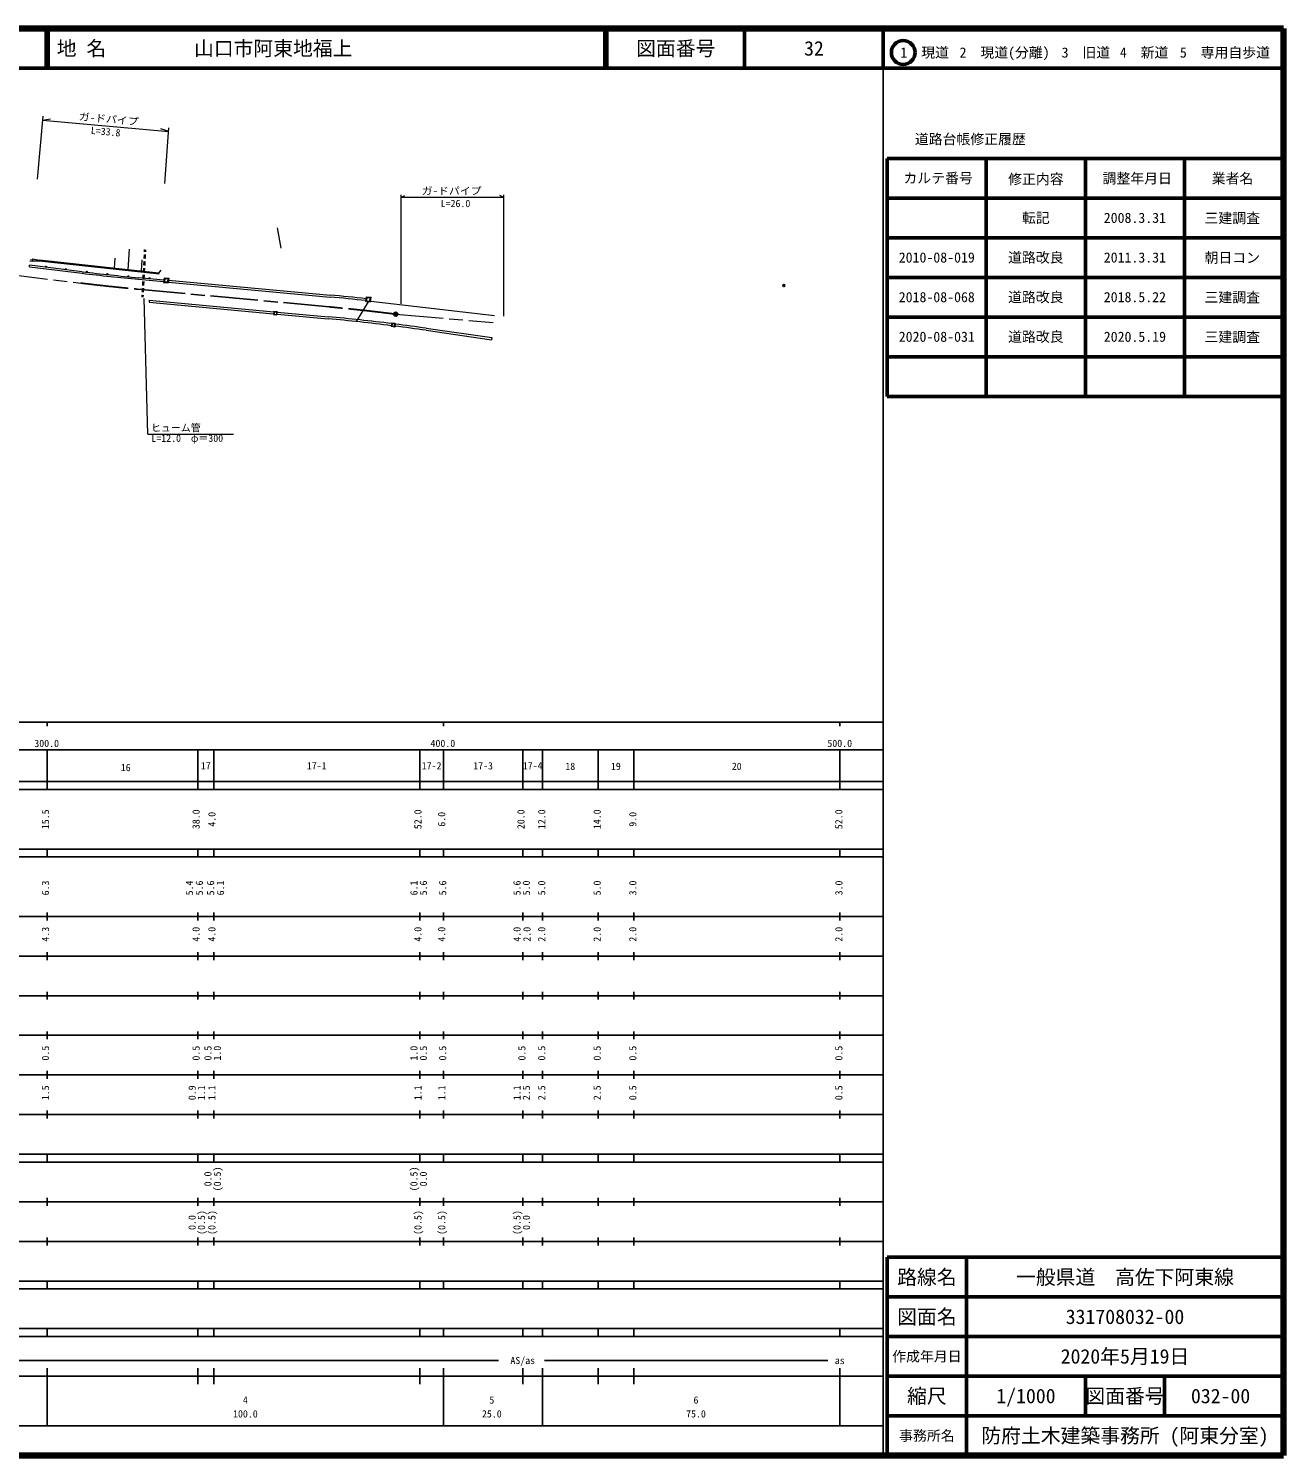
# Model space of a CAD drawing. Units: millimetres, scale not verified. Extents: x 40000 to 680000, y 20000 to 380000.
# Drawn here: x 363266 to 680000, y 20000 to 380000 of the extents above; entities that cross this region are included whole.
import ezdxf
from ezdxf.enums import TextEntityAlignment as Align

# ---------------------------------------------------------------- set-up
doc = ezdxf.new("R2010")
doc.units = ezdxf.units.MM
doc.header["$LTSCALE"] = 1000
doc.header["$PDMODE"] = 32
doc.header["$PDSIZE"] = 500
doc.linetypes.add('CHAIN', pattern=[18.5, 12, -1.5, 3.5, -1.5])
doc.linetypes.add('DASHED', pattern=[7.5, 6, -1.5])
for name, color, linetype, lineweight in [('M-BGD', 7, 'Continuous', 13), ('M-BMK', 2, 'CHAIN', 13), ('M-BMK-SRVR', 3, 'Continuous', 25), ('M-STR-HTXT', 7, 'Continuous', 13), ('M-TTL', 2, 'Continuous', 140), ('M-TTL-BAND', 7, 'Continuous', 25), ('M-TTL-FRAM', 2, 'Continuous', 50), ('M-TTL-LINE', 7, 'Continuous', 50)]:
    doc.layers.add(name, color=color, linetype=linetype, lineweight=lineweight)
doc.layers.add('M-OTRS', color=6, linetype='Continuous')
doc.layers.add('M-TTL-TXT', color=7, linetype='Continuous')
doc.styles.add('ＭＳ ゴシック', font='')
doc.styles.get('ＭＳ ゴシック').set_extended_font_data('MS Gothic')

msp = doc.modelspace()

# ---------------------------------------------------------------- linework, layer by layer
at = {"layer": 'M-BGD'}
for p, q in [((425979, 329687), (426931, 324629)), ((388390, 319137), (388739, 324350)), ((392545, 323674), (392574, 324221)), ((392844, 323652), (392874, 324206)), ((363614, 321426), (364330, 321348)), ((363733, 321715), (364363, 321646)), ((396261, 318006), (365991, 321311)), ((396033, 318302), (366020, 321579)), ((384981, 319509), (385150, 322036)), ((391814, 318763), (391941, 321656)), ((392365, 320279), (392418, 321278)), ((392455, 321977), (392508, 322975)), ((392664, 320257), (392717, 321255)), ((392754, 321954), (392807, 322953)), ((363494, 319876), (363542, 320273)), ((363494, 319876), (376796, 318259)), ((376844, 318656), (363542, 320273)), ((397409, 316548), (391078, 317133)), ((392185, 316884), (392238, 317882)), ((392275, 318581), (392328, 319580)), ((392484, 316861), (392537, 317860)), ((392574, 318559), (392627, 319558)), ((396632, 319018), (396033, 318302)), ((397464, 317146), (397354, 315951)), ((397464, 317146), (398659, 317035)), ((397645, 316928), (397571, 316131)), ((397645, 316928), (398442, 316854)), ((398442, 316854), (398368, 316058)), ((398659, 317035), (398549, 315840)), ((391041, 316735), (397372, 316150)), ((392004, 313489), (392057, 314487)), ((392095, 315186), (392148, 316185)), ((392304, 313466), (392357, 314465)), ((392394, 315164), (392447, 316162)), ((397354, 315951), (398549, 315840)), ((397571, 316131), (398368, 316058)), ((398567, 316039), (439400, 312265)), ((398613, 316537), (439446, 312763)), ((391938, 312242), (391967, 312790)), ((392237, 312213), (392267, 312767)), ((393735, 311465), (393687, 310947)), ((393687, 310947), (425094, 308044)), ((393735, 311465), (425142, 308562)), ((448412, 311148), (448544, 312340)), ((448412, 311148), (449605, 311016)), ((448434, 311346), (448435, 311347)), ((448544, 312340), (449737, 312208)), ((448633, 311324), (448721, 312120)), ((448633, 311324), (449428, 311236)), ((448721, 312120), (449516, 312032)), ((449428, 311236), (449516, 312032)), ((449605, 311016), (449737, 312208)), ((449627, 311210), (480830, 307586)), ((425155, 308711), (425073, 307815)), ((425073, 307815), (425969, 307732)), ((425155, 308711), (426052, 308628)), ((425291, 308548), (425236, 307950)), ((425236, 307950), (425833, 307895)), ((425291, 308548), (425888, 308493)), ((425888, 308493), (425833, 307895)), ((426052, 308628), (425969, 307732)), ((425990, 307961), (438892, 306768)), ((426038, 308479), (438940, 307286)), ((454924, 305699), (454811, 304806)), ((455704, 304694), (454811, 304806)), ((455817, 305587), (454924, 305699)), ((455054, 305531), (454979, 304936)), ((455574, 304861), (454979, 304936)), ((455649, 305456), (455054, 305531)), ((455649, 305456), (455574, 304861)), ((455817, 305587), (455704, 304694)), ((463593, 303860), (480130, 301492)), ((463667, 304375), (480181, 302010)), ((480181, 302010), (480130, 301492))]:
    msp.add_line(p, q, dxfattribs=at)
at = {"layer": 'M-BGD', "linetype": 'DASHED'}
msp.add_line((448962, 311087), (445938, 306066), dxfattribs=at)
at = {"layer": 'M-BGD'}
msp.add_lwpolyline([(365991, 321311), (364332, 321309), (364393, 321923), (366020, 321579)], dxfattribs=at)
for centre, radius, start, end in [((367705, 319710), 256, 5.74925, 160.38848), ((372668, 319107), 256, 5.74925, 160.38848), ((436832, 812123), 497500, 263.06887, 264.71891), ((436832, 812123), 497100, 263.06887, 264.71891), ((378000, 318470), 244, 4.1773, 162.23012), ((383155, 317882), 244, 4.93127, 162.67203), ((388435, 317327), 244, 8.12312, 160.70394), ((393757, 316829), 256, 7.39929, 162.03853), ((393149, -188102), 502500, 83.68345, 84.71891), ((393149, -188102), 503000, 83.68345, 84.71891), ((393149, -188102), 496980, 82.86936, 84.71891), ((393149, -188102), 497500, 82.86931, 84.71891), ((393149, -188102), 496980, 81.85121, 82.7656), ((393149, -188102), 497500, 81.85121, 82.76566)]:
    msp.add_arc(centre, radius, start, end, dxfattribs=at)
at = {"layer": 'M-BMK'}
for p, q in [((356179, 318247), (376494, 315777)), ((455943, 307939), (480558, 305800))]:
    msp.add_line(p, q, dxfattribs=at)
at = {"layer": 'M-BMK', "lineweight": 25}
msp.add_line((390811, 314246), (439170, 309776), dxfattribs=at)
for centre, start, end in [((436832, 812123), 263.06886, 264.71891), ((393149, -188102), 82.78522, 84.71891)]:
    msp.add_arc(centre, 500000, start, end, dxfattribs=at)
at = {"layer": 'M-BMK-SRVR'}
msp.add_circle((455943, 307939), 500, dxfattribs=at)
msp.add_point((455943, 307939), dxfattribs=at)
at = {"layer": 'M-OTRS'}
msp.add_point((553918, 315142), dxfattribs=at)
at = {"layer": 'M-STR-HTXT'}
for p, q in [((366879, 357909), (365465, 341962)), ((366787, 356868), (368823, 357188)), ((366787, 356868), (398645, 354028)), ((398645, 354028), (396697, 354704)), ((397628, 340934), (398717, 354965)), ((457212, 338071), (457212, 310584)), ((457212, 337384), (458212, 337884)), ((483212, 337384), (457212, 337384)), ((483212, 337384), (482212, 337884)), ((483212, 307428), (483212, 338071)), ((393335, 277666), (392471, 311877)), ((393335, 277666), (414985, 277667))]:
    msp.add_line(p, q, dxfattribs=at)
at = {"layer": 'M-TTL'}
for p, q in [((680000, 380000), (40000, 380000)), ((680000, 20000), (680000, 380000)), ((40000, 20000), (680000, 20000))]:
    msp.add_line(p, q, dxfattribs=at)
at = {"layer": 'M-TTL-BAND'}
for p, q in [((579000, 20000), (579000, 370000)), ((40000, 205000), (579000, 205000)), ((368000, 205000), (368000, 204000)), ((468000, 205000), (468000, 204000)), ((568000, 205000), (568000, 204000)), ((68000, 198000), (579000, 198000)), ((368000, 188000), (368000, 198000)), ((368000, 188000), (368000, 198000)), ((406000, 188000), (406000, 198000)), ((410000, 188000), (410000, 198000)), ((462000, 188000), (462000, 198000)), ((468000, 188000), (468000, 198000)), ((488000, 188000), (488000, 198000)), ((493000, 188000), (493000, 198000)), ((507000, 188000), (507000, 198000)), ((516000, 188000), (516000, 198000)), ((568000, 188000), (568000, 198000)), ((40000, 190000), (579000, 190000)), ((40000, 188000), (579000, 188000)), ((40000, 173000), (579000, 173000)), ((368000, 171000), (368000, 173000)), ((406000, 171000), (406000, 173000)), ((410000, 171000), (410000, 173000)), ((462000, 171000), (462000, 173000)), ((468000, 171000), (468000, 173000)), ((488000, 171000), (488000, 173000)), ((493000, 171000), (493000, 173000)), ((507000, 171000), (507000, 173000)), ((516000, 171000), (516000, 173000)), ((568000, 171000), (568000, 173000)), ((40000, 171000), (579000, 171000)), ((40000, 156000), (579000, 156000)), ((368000, 155000), (368000, 157000)), ((406000, 155000), (406000, 157000)), ((410000, 155000), (410000, 157000)), ((462000, 155000), (462000, 157000)), ((468000, 155000), (468000, 157000)), ((488000, 155000), (488000, 157000)), ((493000, 155000), (493000, 157000)), ((507000, 155000), (507000, 157000)), ((516000, 155000), (516000, 157000)), ((568000, 155000), (568000, 157000)), ((46000, 146000), (579000, 146000)), ((368000, 145000), (368000, 147000)), ((406000, 145000), (406000, 147000)), ((410000, 145000), (410000, 147000)), ((462000, 145000), (462000, 147000)), ((468000, 145000), (468000, 147000)), ((488000, 145000), (488000, 147000)), ((493000, 145000), (493000, 147000)), ((507000, 145000), (507000, 147000)), ((516000, 145000), (516000, 147000)), ((568000, 145000), (568000, 147000)), ((368000, 135000), (368000, 137000)), ((406000, 135000), (406000, 137000)), ((410000, 135000), (410000, 137000)), ((462000, 135000), (462000, 137000)), ((468000, 135000), (468000, 137000)), ((488000, 135000), (488000, 137000)), ((493000, 135000), (493000, 137000)), ((507000, 135000), (507000, 137000)), ((516000, 135000), (516000, 137000)), ((568000, 135000), (568000, 137000)), ((52000, 136000), (579000, 136000)), ((46000, 126000), (579000, 126000)), ((368000, 125000), (368000, 127000)), ((406000, 125000), (406000, 127000)), ((410000, 125000), (410000, 127000)), ((462000, 125000), (462000, 127000)), ((468000, 125000), (468000, 127000)), ((488000, 125000), (488000, 127000)), ((493000, 125000), (493000, 127000)), ((507000, 125000), (507000, 127000)), ((516000, 125000), (516000, 127000)), ((568000, 125000), (568000, 127000)), ((52000, 116000), (579000, 116000)), ((368000, 115000), (368000, 117000)), ((406000, 115000), (406000, 117000)), ((410000, 115000), (410000, 117000)), ((462000, 115000), (462000, 117000)), ((468000, 115000), (468000, 117000)), ((488000, 115000), (488000, 117000)), ((493000, 115000), (493000, 117000)), ((507000, 115000), (507000, 117000)), ((516000, 115000), (516000, 117000)), ((568000, 115000), (568000, 117000)), ((46000, 106000), (579000, 106000)), ((368000, 105000), (368000, 107000)), ((406000, 105000), (406000, 107000)), ((410000, 105000), (410000, 107000)), ((462000, 105000), (462000, 107000)), ((468000, 105000), (468000, 107000)), ((488000, 105000), (488000, 107000)), ((493000, 105000), (493000, 107000)), ((507000, 105000), (507000, 107000)), ((516000, 105000), (516000, 107000)), ((568000, 105000), (568000, 107000)), ((40000, 96000), (579000, 96000)), ((40000, 94000), (579000, 94000)), ((368000, 94000), (368000, 96000)), ((406000, 94000), (406000, 96000)), ((410000, 94000), (410000, 96000)), ((462000, 94000), (462000, 96000)), ((468000, 94000), (468000, 96000)), ((488000, 94000), (488000, 96000)), ((493000, 94000), (493000, 96000)), ((507000, 94000), (507000, 96000)), ((516000, 94000), (516000, 96000)), ((568000, 94000), (568000, 96000)), ((49000, 84000), (579000, 84000)), ((368000, 83000), (368000, 85000)), ((406000, 83000), (406000, 85000)), ((410000, 83000), (410000, 85000)), ((462000, 83000), (462000, 85000)), ((468000, 83000), (468000, 85000)), ((488000, 83000), (488000, 85000)), ((493000, 83000), (493000, 85000)), ((507000, 83000), (507000, 85000)), ((516000, 83000), (516000, 85000)), ((568000, 83000), (568000, 85000)), ((40000, 74000), (579000, 74000)), ((368000, 73000), (368000, 75000)), ((406000, 73000), (406000, 75000)), ((410000, 73000), (410000, 75000)), ((462000, 73000), (462000, 75000)), ((468000, 73000), (468000, 75000)), ((488000, 73000), (488000, 75000)), ((493000, 73000), (493000, 75000)), ((507000, 73000), (507000, 75000)), ((516000, 73000), (516000, 75000)), ((568000, 73000), (568000, 75000)), ((40000, 64000), (579000, 64000)), ((40000, 62000), (579000, 62000)), ((368000, 62000), (368000, 64000)), ((406000, 62000), (406000, 64000)), ((410000, 62000), (410000, 64000)), ((462000, 62000), (462000, 64000)), ((468000, 62000), (468000, 64000)), ((488000, 62000), (488000, 64000)), ((493000, 62000), (493000, 64000)), ((507000, 62000), (507000, 64000)), ((516000, 62000), (516000, 64000)), ((568000, 62000), (568000, 64000)), ((40000, 52000), (579000, 52000)), ((368000, 50000), (368000, 52000)), ((406000, 50000), (406000, 52000)), ((410000, 50000), (410000, 52000)), ((462000, 50000), (462000, 52000)), ((468000, 50000), (468000, 52000)), ((488000, 50000), (488000, 52000)), ((493000, 50000), (493000, 52000)), ((507000, 50000), (507000, 52000)), ((516000, 50000), (516000, 52000)), ((568000, 50000), (568000, 52000)), ((40000, 50000), (579000, 50000)), ((71000, 44000), (481870, 44000)), ((493485, 44000), (565000, 44000)), ((40000, 40000), (579000, 40000)), ((368000, 27500), (368000, 42000)), ((406000, 38000), (406000, 42000)), ((410000, 38000), (410000, 42000)), ((462000, 38000), (462000, 42000)), ((468000, 27500), (468000, 42000)), ((488000, 38000), (488000, 42000)), ((493000, 27500), (493000, 42000)), ((507000, 38000), (507000, 42000)), ((516000, 38000), (516000, 42000)), ((568000, 27500), (568000, 42000)), ((68000, 27500), (579000, 27500))]:
    msp.add_line(p, q, dxfattribs=at)
at = {"layer": 'M-TTL-FRAM'}
for p, q in [((580000, 347197), (580000, 287197)), ((580000, 347197), (680000, 347197)), ((580000, 287197), (680000, 287197)), ((680000, 70000), (580000, 70000)), ((580000, 70000), (580000, 20000))]:
    msp.add_line(p, q, dxfattribs=at)
at = {"layer": 'M-TTL-LINE'}
for p, q in [((367750, 380000), (367750, 370000)), ((368250, 380000), (368250, 370000)), ((508747, 380000), (508747, 370000)), ((509247, 380000), (509247, 370000)), ((543997, 380000), (543997, 370000)), ((579000, 380000), (579000, 370000)), ((40000, 370000), (680000, 370000)), ((605000, 347197), (605000, 287197)), ((630000, 347197), (630000, 287197)), ((655000, 347197), (655000, 287197)), ((580000, 337197), (680000, 337197)), ((580000, 327197), (680000, 327197)), ((580000, 317197), (680000, 317197)), ((580000, 307197), (680000, 307197)), ((580000, 297197), (680000, 297197)), ((600000, 70000), (600000, 20000)), ((680000, 60000), (580000, 60000)), ((680000, 50000), (580000, 50000)), ((680000, 40000), (580000, 40000)), ((630000, 40000), (630000, 30000)), ((650000, 40000), (650000, 30000)), ((680000, 30000), (580000, 30000))]:
    msp.add_line(p, q, dxfattribs=at)
msp.add_circle((584031, 373958), 3000, dxfattribs=at)

# ---------------------------------------------------------------- texts
at = {"layer": 'M-STR-HTXT', "style": 'ＭＳ ゴシック', "width": 1.1}
msp.add_text('ガ-ドパイプ', height=1833, rotation=354.906, dxfattribs=at).set_placement((375851, 356375), align=Align.BOTTOM_LEFT)
at = {"layer": 'M-STR-HTXT', "style": 'ＭＳ ゴシック'}
msp.add_text('L=33.8', height=1833, rotation=354.906, dxfattribs=at).set_placement((378880, 352877), align=Align.BOTTOM_LEFT)
at = {"layer": 'M-STR-HTXT', "style": 'ＭＳ ゴシック', "width": 1.1}
msp.add_text('ガ-ドパイプ', height=1833, dxfattribs=at).set_placement((462490, 337560), align=Align.BOTTOM_LEFT)
at = {"layer": 'M-STR-HTXT', "style": 'ＭＳ ゴシック'}
for s, p in [('L=26.0', (467288, 334395)), ('L=12.0\u3000φ＝300', (394268, 275174)), ('ヒューム管', (394197, 277782))]:
    msp.add_text(s, height=1833, dxfattribs=at).set_placement(p, align=Align.BOTTOM_LEFT)
at = {"layer": 'M-TTL-BAND', "style": 'ＭＳ ゴシック'}
for s, p in [('300.0', (367844, 198195)), ('400.0', (467844, 198195)), ('500.0', (568000, 198195)), ('18', (500000, 192405)), ('19', (511500, 192405)), ('20', (542000, 192405)), ('AS/as', (488000, 42500)), ('as', (568000, 42500)), ('4', (418000, 32523)), ('5', (480199, 32523)), ('6', (531725, 32523)), ('100.0', (418000, 29033)), ('25.0', (480199, 29033)), ('75.0', (531725, 29033))]:
    msp.add_text(s, height=1833, dxfattribs=at).set_placement(p, align=Align.BOTTOM_CENTER)
for s, p in [('16', (387792, 193560)), ('17', (408000, 194000)), ('17-1', (436000, 194000)), ('17-2', (465000, 194000)), ('17-3', (478000, 194000)), ('17-4', (490500, 194000))]:
    msp.add_text(s, height=1833, dxfattribs=at).set_placement(p, align=Align.MIDDLE_CENTER)
for s, p in [('15.5', (369000, 180500)), ('38.0', (407000, 180500)), ('4.0', (411000, 180500)), ('52.0', (463000, 180500)), ('6.0', (469000, 180500)), ('20.0', (489000, 180500)), ('12.0', (494238, 180500)), ('14.0', (508238, 180500)), ('9.0', (517238, 180500)), ('52.0', (569238, 180500)), ('6.3', (369000, 163174)), ('5.4', (405322, 163174)), ('5.6', (407826, 163174)), ('5.6', (410672, 163174)), ('6.1', (413177, 163174)), ('6.1', (462000, 163174)), ('5.6', (464370, 163174)), ('5.6', (469238, 163174)), ('5.6', (488000, 163174)), ('5.0', (490370, 163174)), ('5.0', (494238, 163174)), ('5.0', (508238, 163174)), ('3.0', (517238, 163174)), ('3.0', (569238, 163174)), ('4.3', (369000, 151500)), ('4.0', (407000, 151500)), ('4.0', (411000, 151500)), ('4.0', (463000, 151500)), ('4.0', (469000, 151500)), ('4.0', (488000, 151500)), ('2.0', (490527, 151500)), ('2.0', (494238, 151500)), ('2.0', (508238, 151500)), ('2.0', (517238, 151500)), ('2.0', (569238, 151500)), ('0.5', (369000, 121500)), ('0.5', (407000, 121500)), ('0.5', (410000, 121500)), ('1.0', (412370, 121500)), ('1.0', (462000, 121500)), ('0.5', (464370, 121500)), ('0.5', (469238, 121500)), ('0.5', (489238, 121500)), ('0.5', (494238, 121500)), ('0.5', (508238, 121500)), ('0.5', (517238, 121500)), ('0.5', (569238, 121500)), ('1.5', (369000, 111500)), ('0.9', (406000, 111500)), ('1.1', (408370, 111500)), ('1.1', (411000, 111500)), ('1.1', (463000, 111500)), ('1.1', (469000, 111500)), ('1.1', (488000, 111500)), ('2.5', (490370, 111500)), ('2.5', (494238, 111500)), ('2.5', (508238, 111500)), ('0.5', (517238, 111500)), ('0.5', (569238, 111500)), ('0.0', (410000, 89764)), ('(0.5)', (412370, 89764)), ('(0.5)', (462000, 89764)), ('0.0', (464370, 89764)), ('0.0', (406000, 78764)), ('(0.5)', (408370, 78764)), ('(0.5)', (411000, 78764)), ('(0.5)', (463000, 78764)), ('(0.5)', (469000, 78764)), ('(0.5)', (488000, 78764)), ('0.0', (490370, 78764))]:
    msp.add_text(s, height=1833, rotation=90, dxfattribs=at).set_placement(p, align=Align.BOTTOM_CENTER)
at = {"layer": 'M-TTL-TXT', "style": 'ＭＳ ゴシック'}
for s, p in [('地 名', (370380, 375000)), ('山口市阿東地福上', (405024, 375000))]:
    msp.add_text(s, height=3666, dxfattribs=at).set_placement(p, align=Align.MIDDLE_LEFT)
for s, height, p in [('図面番号', 3666, (526622, 375000)), ('32', 3666, (561497, 375000)), ('1\u3000現道', 2566, (589448, 373958)), ('2\u3000現道(分離)', 2566, (609619, 373958)), ('3\u3000旧道', 2566, (630121, 373958)), ('4\u3000新道', 2566, (644824, 373958)), ('5\u3000専用自歩道', 2566, (665228, 373958)), ('道路台帳修正履歴', 2566, (600968, 352113)), ('カルテ番号', 2566, (592839, 342277)), ('修正内容', 2566, (617509, 342023)), ('調整年月日', 2566, (643089, 342197)), ('業者名', 2566, (667134, 342197)), ('転記', 2566, (617500, 332245)), ('2008.3.31', 2566, (642500, 332245)), ('三建調査', 2566, (667077, 332189)), ('2010-08-019', 2566, (592500, 322245)), ('道路改良', 2566, (617500, 322245)), ('2011.3.31', 2566, (642500, 322245)), ('朝日コン', 2566, (667077, 322189)), ('2018-08-068', 2566, (592500, 312245)), ('道路改良', 2566, (617500, 312245)), ('2018.5.22', 2566, (642500, 312245)), ('三建調査', 2566, (667077, 312189)), ('2020-08-031', 2566, (592500, 302245)), ('道路改良', 2566, (617500, 302245)), ('2020.5.19', 2566, (642500, 302245)), ('三建調査', 2566, (667077, 302189)), ('路線名', 3666, (590000, 65000)), ('路線名', 3666, (590000, 65000)), ('一般県道\u3000高佐下阿東線', 3666, (640000, 65000)), ('図面名', 3666, (590000, 55000)), ('図面名', 3666, (590000, 55000)), ('331708032-00', 3666, (640000, 55000)), ('2020年5月19日', 3666, (640000, 45000)), ('作成年月日', 2566, (590000, 45000)), ('作成年月日', 2566, (590000, 45000)), ('縮尺', 3666, (590000, 35000)), ('縮尺', 3666, (590000, 35000)), ('1/1000', 3666, (615000, 35000)), ('図面番号', 3666, (640000, 35000)), ('図面番号', 3666, (640000, 35000)), ('032-00', 3666, (664125, 35000)), ('事務所名', 2566, (590000, 25000)), ('事務所名', 2566, (590000, 25000)), ('防府土木建築事務所 (阿東分室)', 3666, (640000, 25000))]:
    msp.add_text(s, height=height, dxfattribs=at).set_placement(p, align=Align.MIDDLE_CENTER)

doc.saveas('drawing.dxf')
